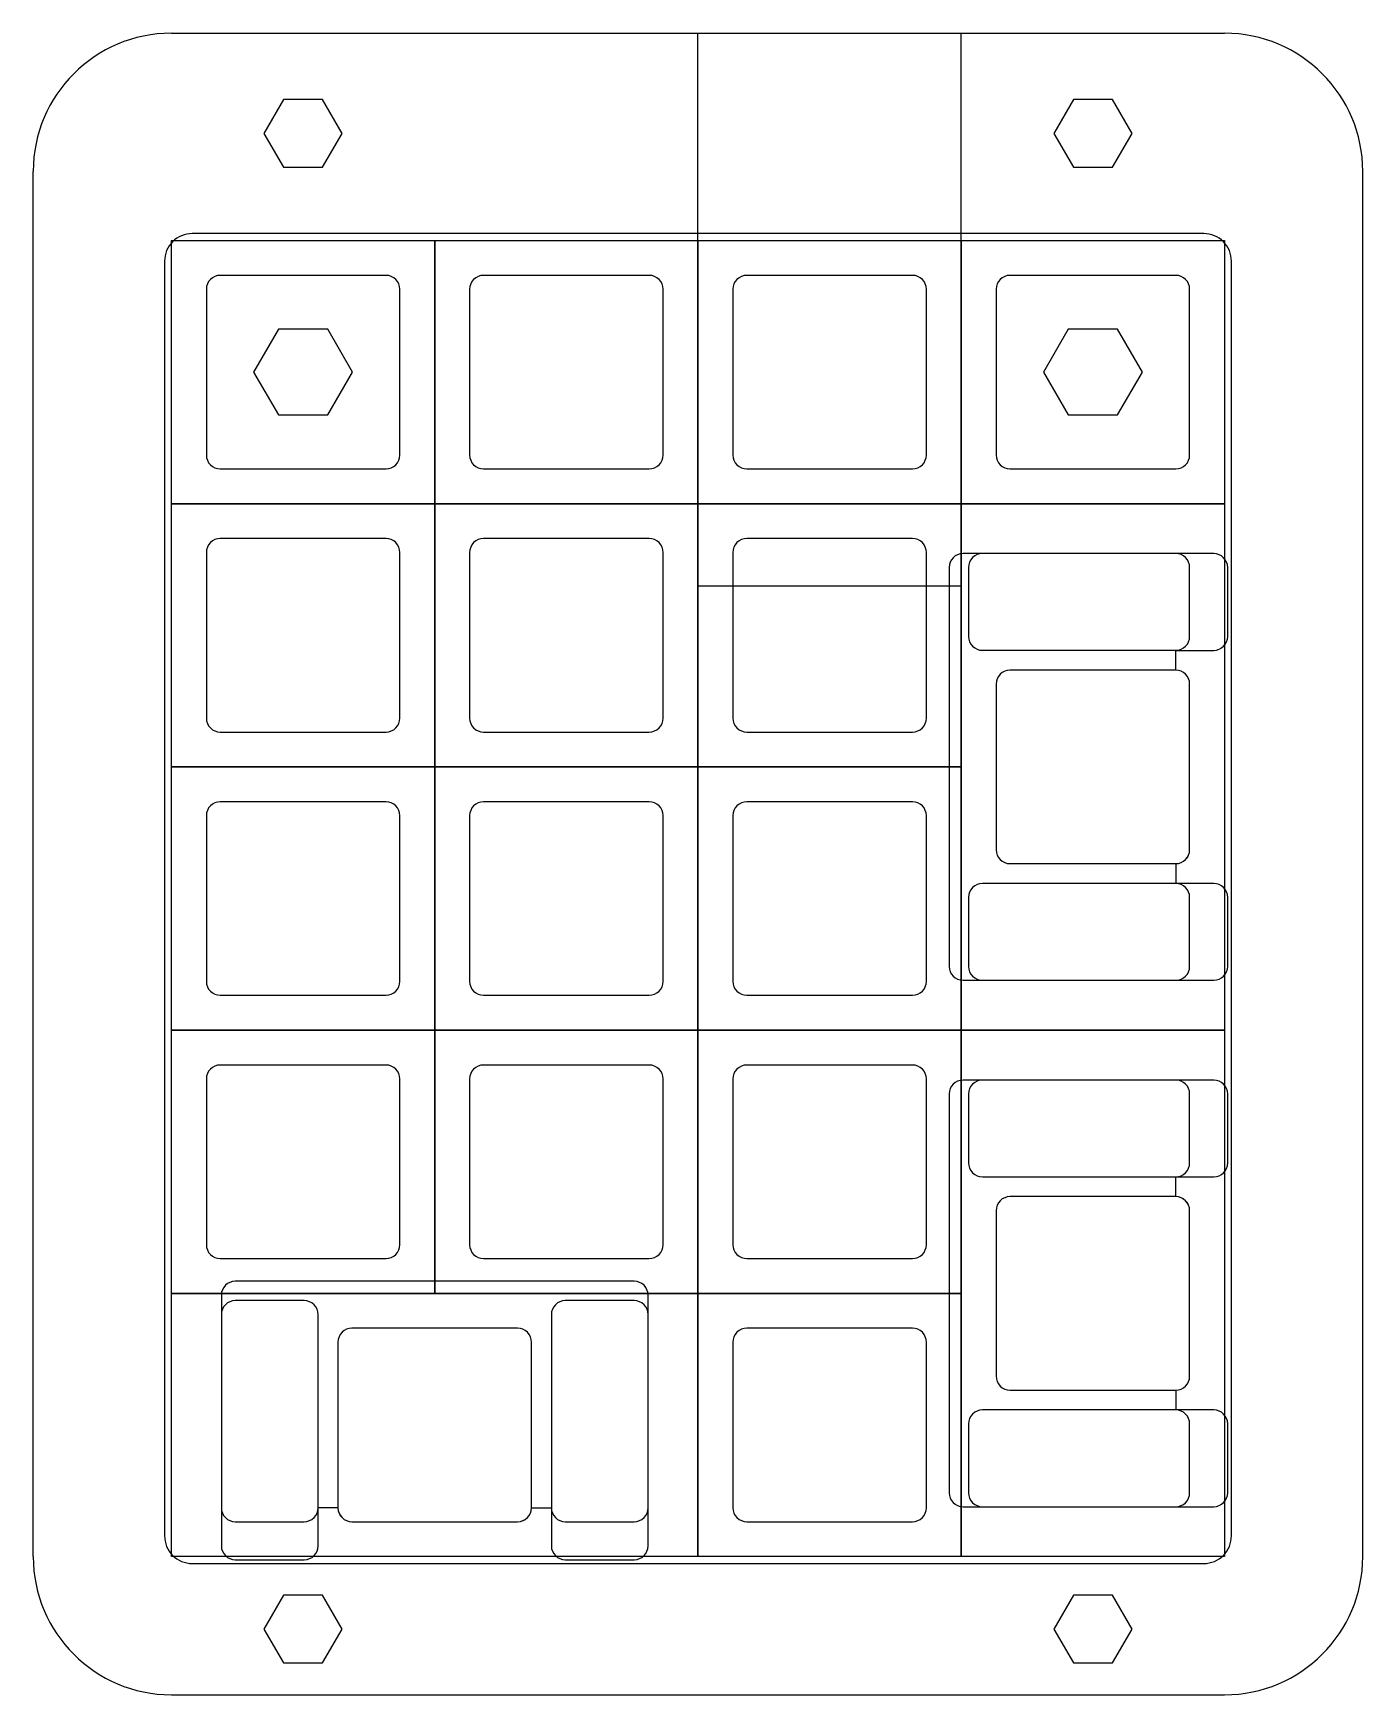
# Model space of a CAD drawing. Header units: millimetres. Extents: x 9 to 105, y 7 to 127.
import ezdxf

# ---------------------------------------------------------------- set-up
doc = ezdxf.new("R2010")
doc.units = ezdxf.units.MM

msp = doc.modelspace()

# ---------------------------------------------------------------- linework, layer by layer
for p, q in [((18.521366, 127.19411), (94.721366, 127.19411)), ((56.621366, 87.19411), (56.621366, 127.19411)), ((75.671366, 87.19411), (75.671366, 127.19411)), ((8.521366, 16.94411), (8.521366, 117.19411)), ((104.721366, 16.94411), (104.721366, 117.19411)), ((56.621366, 87.19411), (75.671366, 87.19411)), ((18.521366, 6.94411), (94.721366, 6.94411))]:
    msp.add_line(p, q)
at = {"color": 1}
for p, q in [((93.946366, 89.532111), (75.796366, 89.532111)), ((74.796366, 88.532111), (74.796366, 85.032111)), ((94.946366, 83.532111), (94.946366, 88.532111)), ((74.796366, 85.032111), (74.796366, 83.532111)), ((74.796366, 83.532111), (74.796366, 64.656111)), ((91.196366, 82.532111), (93.946366, 82.532111)), ((91.196366, 81.094111), (91.196366, 82.532111)), ((92.196366, 68.094111), (92.196366, 80.094111)), ((91.196366, 67.094111), (91.196366, 65.656111)), ((93.946366, 65.656111), (91.196366, 65.656111)), ((74.796366, 64.656111), (74.796366, 63.156111)), ((94.946366, 59.656111), (94.946366, 64.656111)), ((74.796366, 63.156111), (74.796366, 59.656111)), ((75.796366, 58.656111), (93.946366, 58.656111)), ((93.946366, 51.432111), (75.796366, 51.432111)), ((74.796366, 50.432111), (74.796366, 46.932111)), ((94.946366, 45.432111), (94.946366, 50.432111)), ((74.796366, 46.932111), (74.796366, 45.432111)), ((74.796366, 45.432111), (74.796366, 26.556111)), ((91.196366, 44.432111), (93.946366, 44.432111)), ((91.196366, 42.994111), (91.196366, 44.432111)), ((92.196366, 29.994111), (92.196366, 41.994111)), ((26.633365, 36.869109), (23.133365, 36.869109)), ((28.133365, 36.869109), (26.633365, 36.869109)), ((47.009365, 36.869109), (28.133365, 36.869109)), ((48.509365, 36.869109), (47.009365, 36.869109)), ((52.009365, 36.869109), (48.509365, 36.869109)), ((22.133365, 35.869109), (22.133365, 17.719109)), ((53.009365, 17.719109), (53.009365, 35.869109)), ((91.196366, 28.994111), (91.196366, 27.556111)), ((74.796366, 26.556111), (74.796366, 25.056111)), ((93.946366, 27.556111), (91.196366, 27.556111)), ((94.946366, 21.556111), (94.946366, 26.556111)), ((74.796366, 25.056111), (74.796366, 21.556111)), ((29.133365, 17.719109), (29.133365, 20.469109)), ((30.571365, 20.469109), (29.133365, 20.469109)), ((44.571365, 20.469109), (46.009365, 20.469109)), ((46.009365, 20.469109), (46.009365, 17.719109)), ((75.796366, 20.556111), (93.946366, 20.556111)), ((31.571365, 19.469109), (43.571365, 19.469109)), ((23.133365, 16.719109), (28.133365, 16.719109)), ((47.009365, 16.719109), (52.009365, 16.719109))]:
    msp.add_line(p, q, dxfattribs=at)
at = {"color": 0}
for points in [[(29.460874, 117.49411), (30.875382, 119.94411), (29.460874, 122.39411), (26.631858, 122.39411), (25.21735, 119.94411), (26.631858, 117.49411)], [(86.610874, 117.49411), (88.025382, 119.94411), (86.610874, 122.39411), (83.781858, 122.39411), (82.36735, 119.94411), (83.781858, 117.49411)], [(29.836152, 99.56911), (31.625938, 102.66911), (29.836152, 105.76911), (26.25658, 105.76911), (24.466794, 102.66911), (26.25658, 99.56911)], [(86.986152, 99.56911), (88.775938, 102.66911), (86.986152, 105.76911), (83.40658, 105.76911), (81.616794, 102.66911), (83.40658, 99.56911)], [(29.460874, 9.24411), (30.875382, 11.69411), (29.460874, 14.14411), (26.631858, 14.14411), (25.21735, 11.69411), (26.631858, 9.24411)], [(86.610874, 9.24411), (88.025382, 11.69411), (86.610874, 14.14411), (83.781858, 14.14411), (82.36735, 11.69411), (83.781858, 9.24411)]]:
    msp.add_lwpolyline(points, close=True, dxfattribs=at)
at = {"color": 3}
msp.add_lwpolyline([(20.021366, 112.69411, 0.414214), (18.021366, 110.69411), (18.021366, 18.44411, 0.414214), (20.021366, 16.44411), (93.221366, 16.44411, 0.414214), (95.221366, 18.44411), (95.221366, 110.69411, 0.414214), (93.221366, 112.69411)], format="xyb", close=True, dxfattribs=at)
at = {"color": 4}
for points in [[(18.521366, 112.19411), (37.571366, 112.19411), (37.571366, 93.14411), (18.521366, 93.14411)], [(37.571366, 112.19411), (56.621366, 112.19411), (56.621366, 93.14411), (37.571366, 93.14411)], [(56.621366, 112.19411), (75.671366, 112.19411), (75.671366, 93.14411), (56.621366, 93.14411)], [(75.671366, 112.19411), (94.721366, 112.19411), (94.721366, 93.14411), (75.671366, 93.14411)], [(18.521366, 93.14411), (37.571366, 93.14411), (37.571366, 74.09411), (18.521366, 74.09411)], [(37.571366, 93.14411), (56.621366, 93.14411), (56.621366, 74.09411), (37.571366, 74.09411)], [(56.621366, 93.14411), (75.671366, 93.14411), (75.671366, 74.09411), (56.621366, 74.09411)], [(75.671366, 55.04411), (75.671366, 93.14411), (94.721366, 93.14411), (94.721366, 55.04411)], [(18.521366, 74.09411), (37.571366, 74.09411), (37.571366, 55.04411), (18.521366, 55.04411)], [(37.571366, 74.09411), (56.621366, 74.09411), (56.621366, 55.04411), (37.571366, 55.04411)], [(56.621366, 74.09411), (75.671366, 74.09411), (75.671366, 55.04411), (56.621366, 55.04411)], [(18.521366, 55.04411), (37.571366, 55.04411), (37.571366, 35.99411), (18.521366, 35.99411)], [(37.571366, 55.04411), (56.621366, 55.04411), (56.621366, 35.99411), (37.571366, 35.99411)], [(56.621366, 55.04411), (75.671366, 55.04411), (75.671366, 35.99411), (56.621366, 35.99411)], [(75.671366, 16.94411), (75.671366, 55.04411), (94.721366, 55.04411), (94.721366, 16.94411)], [(18.521366, 35.99411), (56.621366, 35.99411), (56.621366, 16.94411), (18.521366, 16.94411)], [(56.621366, 35.99411), (75.671366, 35.99411), (75.671366, 16.94411), (56.621366, 16.94411)]]:
    msp.add_lwpolyline(points, close=True, dxfattribs=at)
for points in [[(22.046366, 109.66911, 0.414214), (21.046366, 108.66911), (21.046366, 96.66911, 0.414214), (22.046366, 95.66911), (34.046366, 95.66911, 0.414214), (35.046366, 96.66911), (35.046366, 108.66911, 0.414214), (34.046366, 109.66911)], [(41.096366, 109.66911, 0.414214), (40.096366, 108.66911), (40.096366, 96.66911, 0.414214), (41.096366, 95.66911), (53.096366, 95.66911, 0.414214), (54.096366, 96.66911), (54.096366, 108.66911, 0.414214), (53.096366, 109.66911)], [(60.146366, 109.66911, 0.414214), (59.146366, 108.66911), (59.146366, 96.66911, 0.414214), (60.146366, 95.66911), (72.146366, 95.66911, 0.414214), (73.146366, 96.66911), (73.146366, 108.66911, 0.414214), (72.146366, 109.66911)], [(79.196366, 109.66911, 0.414214), (78.196366, 108.66911), (78.196366, 96.66911, 0.414214), (79.196366, 95.66911), (91.196366, 95.66911, 0.414214), (92.196366, 96.66911), (92.196366, 108.66911, 0.414214), (91.196366, 109.66911)], [(22.046366, 90.61911, 0.414214), (21.046366, 89.61911), (21.046366, 77.61911, 0.414214), (22.046366, 76.61911), (34.046366, 76.61911, 0.414214), (35.046366, 77.61911), (35.046366, 89.61911, 0.414214), (34.046366, 90.61911)], [(41.096366, 90.61911, 0.414214), (40.096366, 89.61911), (40.096366, 77.61911, 0.414214), (41.096366, 76.61911), (53.096366, 76.61911, 0.414214), (54.096366, 77.61911), (54.096366, 89.61911, 0.414214), (53.096366, 90.61911)], [(60.146366, 90.61911, 0.414214), (59.146366, 89.61911), (59.146366, 77.61911, 0.414214), (60.146366, 76.61911), (72.146366, 76.61911, 0.414214), (73.146366, 77.61911), (73.146366, 89.61911, 0.414214), (72.146366, 90.61911)], [(92.196366, 88.53411, 0.414214), (91.196366, 89.53411), (77.196366, 89.53411, 0.414214), (76.196366, 88.53411), (76.196366, 83.53411, 0.414214), (77.196366, 82.53411), (91.196366, 82.53411, 0.414214), (92.196366, 83.53411)], [(79.196366, 81.09411, 0.414214), (78.196366, 80.09411), (78.196366, 68.09411, 0.414214), (79.196366, 67.09411), (91.196366, 67.09411, 0.414214), (92.196366, 68.09411), (92.196366, 80.09411, 0.414214), (91.196366, 81.09411)], [(22.046366, 71.56911, 0.414214), (21.046366, 70.56911), (21.046366, 58.56911, 0.414214), (22.046366, 57.56911), (34.046366, 57.56911, 0.414214), (35.046366, 58.56911), (35.046366, 70.56911, 0.414214), (34.046366, 71.56911)], [(41.096366, 71.56911, 0.414214), (40.096366, 70.56911), (40.096366, 58.56911, 0.414214), (41.096366, 57.56911), (53.096366, 57.56911, 0.414214), (54.096366, 58.56911), (54.096366, 70.56911, 0.414214), (53.096366, 71.56911)], [(60.146366, 71.56911, 0.414214), (59.146366, 70.56911), (59.146366, 58.56911, 0.414214), (60.146366, 57.56911), (72.146366, 57.56911, 0.414214), (73.146366, 58.56911), (73.146366, 70.56911, 0.414214), (72.146366, 71.56911)], [(77.196366, 65.65411, 0.414214), (76.196366, 64.65411), (76.196366, 59.65411, 0.414214), (77.196366, 58.65411), (91.196366, 58.65411, 0.414214), (92.196366, 59.65411), (92.196366, 64.65411, 0.414214), (91.196366, 65.65411)], [(22.046366, 52.51911, 0.414214), (21.046366, 51.51911), (21.046366, 39.51911, 0.414214), (22.046366, 38.51911), (34.046366, 38.51911, 0.414214), (35.046366, 39.51911), (35.046366, 51.51911, 0.414214), (34.046366, 52.51911)], [(41.096366, 52.51911, 0.414214), (40.096366, 51.51911), (40.096366, 39.51911, 0.414214), (41.096366, 38.51911), (53.096366, 38.51911, 0.414214), (54.096366, 39.51911), (54.096366, 51.51911, 0.414214), (53.096366, 52.51911)], [(60.146366, 52.51911, 0.414214), (59.146366, 51.51911), (59.146366, 39.51911, 0.414214), (60.146366, 38.51911), (72.146366, 38.51911, 0.414214), (73.146366, 39.51911), (73.146366, 51.51911, 0.414214), (72.146366, 52.51911)], [(92.196366, 50.43411, 0.414214), (91.196366, 51.43411), (77.196366, 51.43411, 0.414214), (76.196366, 50.43411), (76.196366, 45.43411, 0.414214), (77.196366, 44.43411), (91.196366, 44.43411, 0.414214), (92.196366, 45.43411)], [(79.196366, 42.99411, 0.414214), (78.196366, 41.99411), (78.196366, 29.99411, 0.414214), (79.196366, 28.99411), (91.196366, 28.99411, 0.414214), (92.196366, 29.99411), (92.196366, 41.99411, 0.414214), (91.196366, 42.99411)], [(29.131366, 34.46911, 0.414214), (28.131366, 35.46911), (23.131366, 35.46911, 0.414214), (22.131366, 34.46911), (22.131366, 20.46911, 0.414214), (23.131366, 19.46911), (28.131366, 19.46911, 0.414214), (29.131366, 20.46911)], [(52.011366, 19.46911, 0.414214), (53.011366, 20.46911), (53.011366, 34.46911, 0.414214), (52.011366, 35.46911), (47.011366, 35.46911, 0.414214), (46.011366, 34.46911), (46.011366, 20.46911, 0.414214), (47.011366, 19.46911)], [(31.571366, 33.46911, 0.414214), (30.571366, 32.46911), (30.571366, 20.46911, 0.414214), (31.571366, 19.46911), (43.571366, 19.46911, 0.414214), (44.571366, 20.46911), (44.571366, 32.46911, 0.414214), (43.571366, 33.46911)], [(60.146366, 33.46911, 0.414214), (59.146366, 32.46911), (59.146366, 20.46911, 0.414214), (60.146366, 19.46911), (72.146366, 19.46911, 0.414214), (73.146366, 20.46911), (73.146366, 32.46911, 0.414214), (72.146366, 33.46911)], [(77.196366, 27.55411, 0.414214), (76.196366, 26.55411), (76.196366, 21.55411, 0.414214), (77.196366, 20.55411), (91.196366, 20.55411, 0.414214), (92.196366, 21.55411), (92.196366, 26.55411, 0.414214), (91.196366, 27.55411)]]:
    msp.add_lwpolyline(points, format="xyb", close=True)
for centre, start, end in [((18.521366, 117.19411), 90, 180), ((94.721366, 117.19411), 360, 90), ((18.521366, 16.94411), 180, 270), ((94.721366, 16.94411), 270, 360)]:
    msp.add_arc(centre, 10, start, end)
at = {"color": 1}
for centre, start, end in [((75.796366, 88.532111), 90, 180), ((93.946366, 88.532111), 0, 90), ((93.946366, 83.532111), 270, 0), ((91.196366, 80.094111), 0, 90), ((91.196366, 68.094111), 270, 0), ((93.946366, 64.656111), 0, 90), ((75.796366, 59.656111), 180, 270), ((93.946366, 59.656111), 270, 0), ((75.796366, 50.432111), 90, 180), ((93.946366, 50.432111), 0, 90), ((93.946366, 45.432111), 270, 0), ((91.196366, 41.994111), 0, 90), ((23.133365, 35.869109), 90, 180), ((52.009365, 35.869109), 0, 90), ((91.196366, 29.994111), 270, 0), ((93.946366, 26.556111), 0, 90), ((31.571365, 20.469109), 180, 270), ((43.571365, 20.469109), 270, 0), ((75.796366, 21.556111), 180, 270), ((93.946366, 21.556111), 270, 0), ((23.133365, 17.719109), 180, 270), ((28.133365, 17.719109), 270, 0), ((47.009365, 17.719109), 180, 270), ((52.009365, 17.719109), 270, 0)]:
    msp.add_arc(centre, 1, start, end, dxfattribs=at)

doc.saveas('drawing.dxf')
